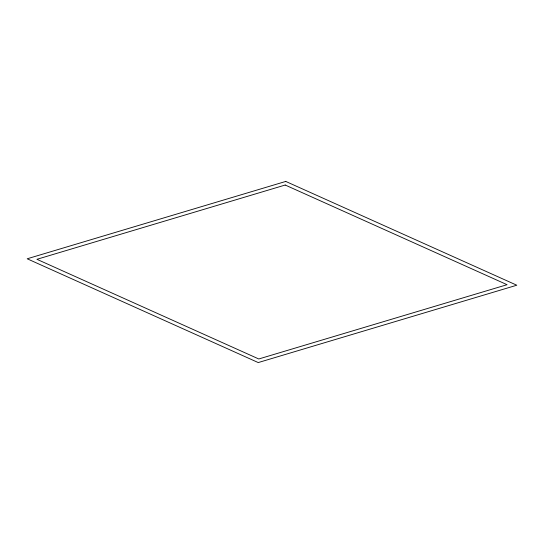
<?xml version="1.0" encoding="UTF-8"?>
<svg xmlns="http://www.w3.org/2000/svg" width="544" height="544" viewBox="0 0 544 544"><rect width="100%" height="100%" fill="white"/><g stroke="black" fill="none" stroke-linecap="round" stroke-linejoin="round"><path stroke-width="0.82" d="M285.763 181.431L27.2 258.781L258.237 362.569L516.8 285.219L285.763 181.431M285.212 185.028L36.931 259.304L258.788 358.972L507.069 284.696L285.212 185.028"/></g></svg>
